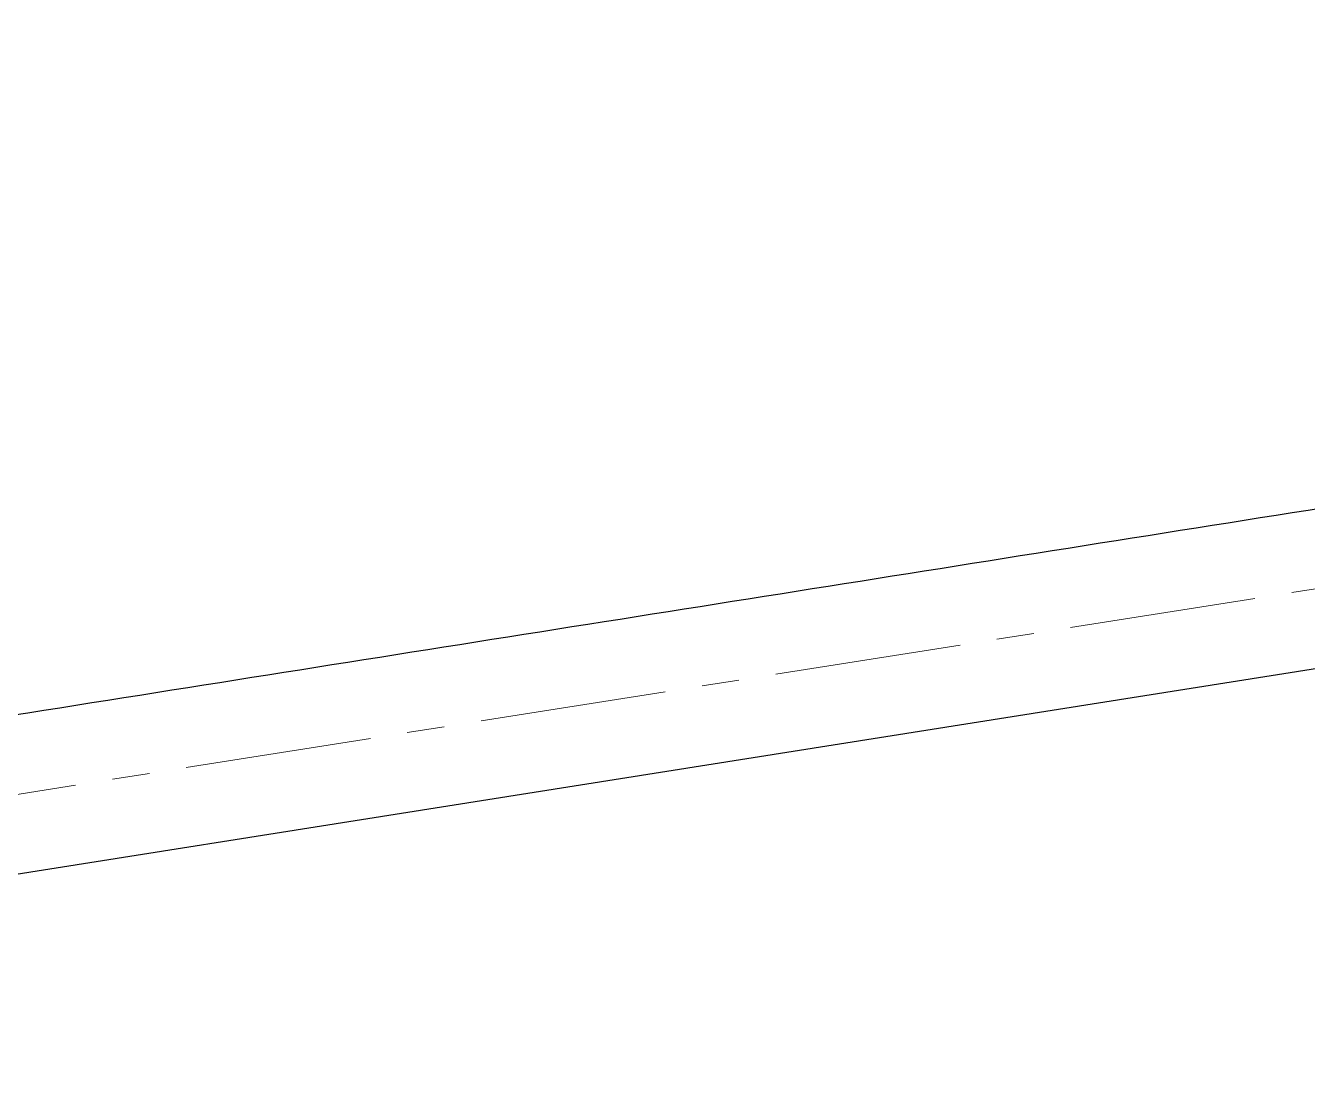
# Model space of a CAD drawing. Header units: inches. Extents: x 5516 to 5996, y -2506 to -2249.
# Drawn here: x 5599.82 to 5607.94, y -2485.18 to -2478.41 of the extents above; entities that cross this region are included whole.
import ezdxf

# ---------------------------------------------------------------- set-up
doc = ezdxf.new("R2010")
doc.units = ezdxf.units.IN
doc.header["$LTSCALE"] = 12
doc.header["$MEASUREMENT"] = 0
doc.linetypes.add('Center', pattern=[0.15748, 0.098425, -0.019685, 0.019685, -0.019685])
doc.layers.add('Make2D$Visible$centerlines', color=251, linetype='Center', lineweight=13, true_color=0x696969)
doc.layers.add('Make2D$Visible$Curves', color=18, linetype='Continuous', true_color=0x000000)

msp = doc.modelspace()

# ---------------------------------------------------------------- linework, layer by layer
at = {"layer": 'Make2D$Visible$centerlines'}
msp.add_line((5587.77498, -2485.17774), (5663.82698, -2473.13228), dxfattribs=at)
at = {"layer": 'Make2D$Visible$Curves'}
msp.add_lwpolyline([(5646.78657, -2475.32499), (5660.29186, -2473.18596), (5660.21364, -2472.69212), (5663.1767, -2472.22281), (5663.02027, -2471.23512), (5663.51411, -2471.15691), (5664.13985, -2475.10766), (5663.64601, -2475.18588), (5663.48957, -2474.19819), (5660.52651, -2474.66749), (5660.44829, -2474.17365), (5591.98914, -2485.01651)], dxfattribs=at)
msp.add_open_spline([(5598.6065, -2482.53196), (5598.64745, -2482.17493), (5598.70323, -2481.82051), (5598.84237, -2481.1164), (5598.92627, -2480.76628), (5599.21635, -2479.7348), (5599.46206, -2479.06866), (5600.02143, -2477.76432), (5600.33499, -2477.12608), (5601.00906, -2475.86891), (5601.36956, -2475.25102), (5601.73936, -2474.63977)], degree=3, knots=[0, 0, 0, 0, 27.1942812, 27.1942812, 54.3885627, 54.3885627, 108.7771257, 108.7771257, 163.1656887, 163.1656887, 217.5542517, 217.5542517, 217.5542517, 217.5542517], dxfattribs=at)
msp.add_open_spline([(5591.83271, -2484.02882), (5643.71314, -2475.81177)], degree=1, dxfattribs=at)

doc.saveas('drawing.dxf')
